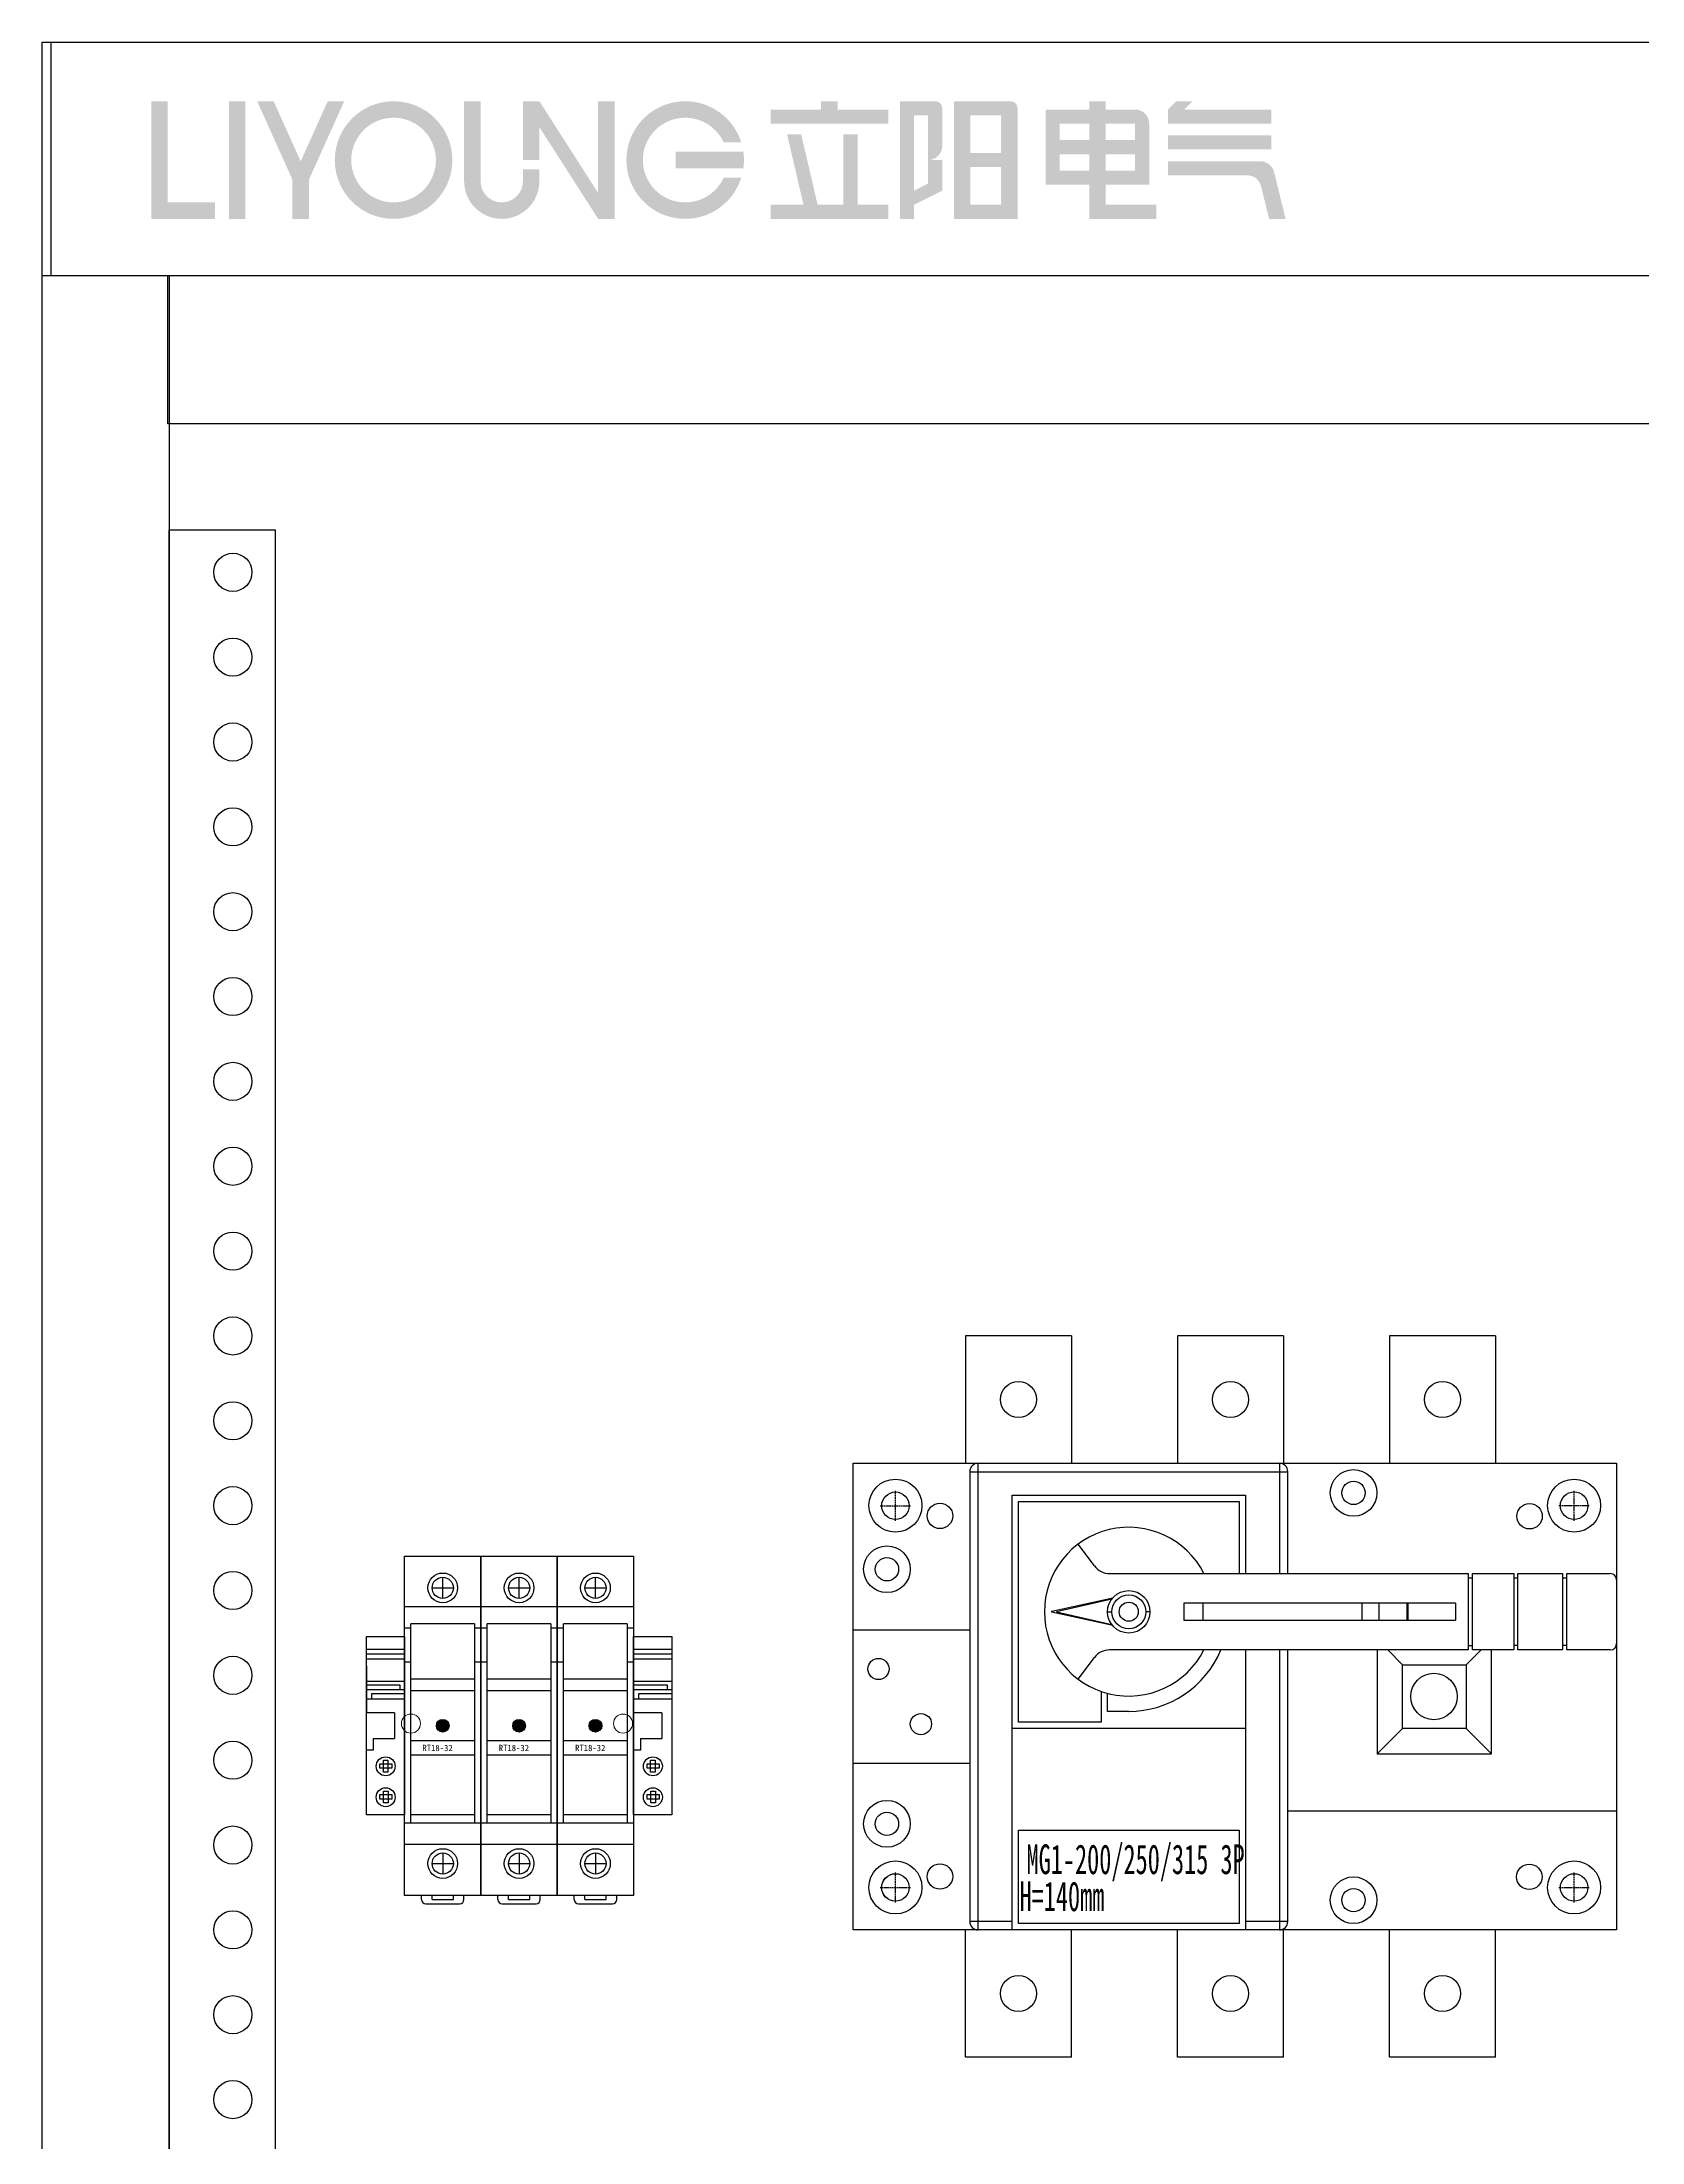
# Model space of a CAD drawing. Extents: x 1461126 to 1461726, y 413223 to 415223.
# Drawn here: x 1461126.3 to 1461503.5, y 414727.8 to 415222.8 of the extents above; entities that cross this region are included whole.
import ezdxf
from ezdxf.enums import TextEntityAlignment as Align

# ---------------------------------------------------------------- set-up
doc = ezdxf.new("R2010")
doc.units = 0
doc.header["$MEASUREMENT"] = 0
doc.linetypes.add('CENTER', pattern=[2, 1.25, -0.25, 0.25, -0.25])
for name, color, linetype in [('LY-JS-BJ', 7, 'Continuous'), ('LY-JS-YQJ', 7, 'Continuous'), ('布置图', 20, 'Continuous')]:
    doc.layers.add(name, color=color, linetype=linetype)
doc.layers.add('LY-二次控制图', color=7, linetype='Continuous', lineweight=18)
doc.styles.add('宋体', font='', dxfattribs={"width": 0.8, "height": 3.5})
doc.styles.get('宋体').set_extended_font_data('SimSun')

# ---------------------------------------------------------------- blocks, each defined once
blk = doc.blocks.new('RT18保险 正视图')
at = {"layer": 'LY-JS-YQJ'}
blk.add_hatch(color=1, dxfattribs=at).paths.add_polyline_path([(1.5, -40, 1), (-1.5, -40, 1)])
for p, q in [((-9, -80), (-9, 0)), ((-9, 0), (9, 0)), ((9, 0), (9, -80)), ((-2.5, -7.51), (2.5, -7.51)), ((0, -10.01), (0, -5.01)), ((9, -12.01), (-9, -12.01)), ((-7.5, -17), (-9, -17)), ((7.5, -16), (-7.5, -16)), ((-7.5, -63), (-7.5, -16)), ((7.5, -16), (7.5, -63)), ((9, -17), (7.5, -17)), ((-7.5, -25), (-9, -25)), ((7.5, -29), (-7.5, -29)), ((9, -25), (7.5, -25)), ((7.5, -31.75), (-7.5, -31.75)), ((-7.5, -43.5), (7.5, -43.5)), ((-7.5, -46.9), (7.5, -46.9)), ((9, -63), (-9, -63)), ((7.5, -61), (-7.5, -61)), ((9, -67.99), (-9, -67.99)), ((-2.5, -72.49), (2.5, -72.49)), ((0, -69.99), (0, -74.99)), ((9, -80), (-9, -80)), ((-5, -81), (-5, -80)), ((-4, -82), (4, -82)), ((-2.5, -81), (-2.5, -80)), ((-2.5, -81), (2.5, -81)), ((2.5, -81), (2.5, -80)), ((5, -81), (5, -80))]:
    blk.add_line(p, q, dxfattribs=at)
for centre, radius in [((0, -7.51), 3.5), ((0, -7.51), 2.5), ((0, -72.49), 3.5), ((0, -72.49), 2.5)]:
    blk.add_circle(centre, radius, dxfattribs=at)
at = {"layer": 'LY-JS-YQJ', "color": 1}
blk.add_circle((0, -40), 1.5, dxfattribs=at)
at = {"layer": 'LY-JS-YQJ'}
for centre, start, end in [((-4, -81), 180, 270), ((4, -81), 270, 0)]:
    blk.add_arc(centre, 1, start, end, dxfattribs=at)
at = {"layer": 'LY-JS-YQJ', "insert": (-4.8, -44.5), "char_height": 1.5, "width": 12.3, "attachment_point": 1}
blk.add_mtext('RT18-32', dxfattribs=at)
blk = doc.blocks.new('RT18-32X-6A')
at = {"layer": 'LY-JS-YQJ'}
blk.add_blockref('RT18保险 正视图', (9, 80), dxfattribs=at)
blk = doc.blocks.new('端子堵头')
at = {"layer": 'LY-JS-YQJ'}
for p, q in [((0, 39.03), (9, 39.03)), ((0, 37.96), (9, 37.96)), ((0, 36.73), (9, 36.73)), ((0, 35), (0, 24)), ((9, 35), (9, 24)), ((0, 31.48), (9, 31.48)), ((7.97, 30.59), (0, 30.59)), ((7.97, 29.53), (7.97, 30.59)), ((9, 34.58), (9, 33.47)), ((0, 29.53), (9, 29.53)), ((0, 27.32), (9, 27.32)), ((1.25, 27.32), (1.25, 28.56)), ((1.25, 28.56), (9, 28.56)), ((6.66, 24), (0, 24)), ((6.66, 24), (6.66, 18)), ((1.59, 15.27), (0, 15.27)), ((1.59, 18), (1.59, 15.27)), ((1.59, 18), (6.66, 18))]:
    blk.add_line(p, q, dxfattribs=at)
for points in [[(0, 42), (9, 42), (9, 0), (0, 0)], [(3.2, 12.05), (6.01, 12.05), (6.01, 10.99), (3.2, 10.99)], [(5.06, 12.84), (5.06, 10.03), (3.99, 10.03), (3.99, 12.84)], [(5.13, 5.6), (5.13, 2.79), (4.06, 2.79), (4.06, 5.6)], [(3.2, 4.76), (6.01, 4.76), (6.01, 3.69), (3.2, 3.69)]]:
    blk.add_lwpolyline(points, close=True, dxfattribs=at)
for centre in [(4.54, 11.43), (4.54, 4.14)]:
    blk.add_circle(centre, 2.23, dxfattribs=at)
blk = doc.blocks.new('A$C90d01b57')
at = {"layer": 'LY-二次控制图', "lineweight": -3}
for name, p in [('RT18-32X-6A', (-54, -80)), ('RT18-32X-6A', (-36, -80)), ('RT18-32X-6A', (-18, -80)), ('端子堵头', (-63, -61)), ('端子堵头', (0, -61))]:
    blk.add_blockref(name, p, dxfattribs=at)
blk = doc.blocks.new('A$C2BB77F8B')
at = {"color": 6}
for centre in [(10.5, 0.5), (60.5, 0.5)]:
    blk.add_circle(centre, 2.25, dxfattribs=at)
at = {"color": 0}
blk.add_blockref('A$C90d01b57', (63, 40), dxfattribs=at)
blk = doc.blocks.new('隔离MG1-200-250-315-3P-2022.3')
at = {"color": 0}
for p, q in [((26.49, 85), (26.49, 55)), ((51.49, 85), (26.49, 85)), ((51.49, 85), (51.49, 55)), ((76.49, 85), (76.49, 55)), ((101.49, 85), (76.49, 85)), ((101.49, 85), (101.49, 55)), ((126.49, 85), (126.49, 55)), ((151.49, 85), (126.49, 85)), ((151.49, 85), (151.49, 55)), ((26.49, -85), (26.49, -55)), ((51.49, -85), (51.49, -55)), ((76.49, -85), (76.49, -55)), ((101.49, -85), (101.49, -55)), ((126.49, -85), (126.49, -55)), ((151.49, -85), (151.49, -55)), ((51.49, -85), (26.49, -85)), ((101.49, -85), (76.49, -85)), ((151.49, -85), (126.49, -85))]:
    blk.add_line(p, q, dxfattribs=at)
at = {"color": 0, "linetype": 'Continuous', "lineweight": 25}
for p, q in [((29.5, -55), (29.5, 55)), ((100.5, 55), (100.5, 29)), ((27.5, 53), (102.5, 53)), ((27.5, 53), (27.5, -53)), ((102.5, 29), (102.5, 53)), ((37.5, 47.5), (92.5, 47.5)), ((37.5, -55), (37.5, 47.5)), ((39, 46), (91, 46)), ((39, -6), (39, 46)), ((91, 46), (91, 29)), ((92.5, 47.5), (92.5, 29)), ((56.9, 30.8), (53.06, 35.91)), ((60.5, 29), (145, 29)), ((145, 29), (145, 11)), ((145, 28), (146, 28)), ((146, 11), (146, 29)), ((146, 29), (155.75, 29)), ((155.75, 29), (155.75, 11)), ((155.75, 28), (156.75, 28)), ((156.75, 11), (156.75, 29)), ((156.75, 29), (167.25, 29)), ((167.25, 29), (167.25, 11)), ((167.25, 28), (168.25, 28)), ((168.25, 11), (168.25, 29)), ((168.25, 29), (178.5, 29)), ((46.86, 20.1), (61.25, 23.29)), ((61.21, 16.72), (46.86, 19.9)), ((61, 22.98), (48, 19.98)), ((48, 19.98), (61, 16.98)), ((60, 19.98), (61, 19.98)), ((70, 19.98), (69, 19.98)), ((78, 22), (78, 18)), ((142, 22), (78, 22)), ((82.51, 18), (82.51, 22)), ((119.96, 22), (119.96, 18)), ((124, 18), (124, 22)), ((130.57, 22), (130.57, 18)), ((130.9, 18), (130.9, 22)), ((142, 22), (142, 18)), ((0, 15.75), (27.5, 15.75)), ((78, 18), (142, 18)), ((145, 11), (60.5, 11)), ((92.5, 11), (92.5, -55)), ((100.5, 11), (100.5, -55)), ((102.5, -53), (102.5, 11)), ((123.55, 11), (123.55, -13.5)), ((129.55, 7.5), (126.05, 11)), ((144.55, 7.5), (148.05, 11)), ((145, 12), (146, 12)), ((155.75, 11), (146, 11)), ((150.55, -13.5), (150.55, 11)), ((156.75, 12), (155.75, 12)), ((167.25, 11), (156.75, 11)), ((168.25, 12), (167.25, 12)), ((178.5, 11), (168.25, 11)), ((53.06, 4.09), (56.9, 9.2)), ((129.55, 7.5), (144.55, 7.5)), ((129.55, -7.5), (129.55, 7.5)), ((144.55, 7.5), (144.55, -7.5)), ((58.5, 1.21), (58.5, -6)), ((60, -3.5), (60, 0.75)), ((65, -3.5), (60, -3.5)), ((92.5, -7.5), (37.5, -7.5)), ((58.5, -6), (39, -6)), ((123.55, -13.5), (129.55, -7.5)), ((144.55, -7.5), (129.55, -7.5)), ((150.55, -13.5), (144.55, -7.5)), ((123.55, -13.5), (150.55, -13.5)), ((27.5, -15.75), (0, -15.75)), ((180, -27), (102.5, -27)), ((39, -31.5), (91, -31.5)), ((39, -53.5), (39, -31.5)), ((91, -31.5), (91, -53.5)), ((37.5, -53), (27.5, -53)), ((91, -53.5), (39, -53.5)), ((102.5, -53), (92.5, -53))]:
    blk.add_line(p, q, dxfattribs=at)
at = {"color": 1, "linetype": 'CENTER', "ltscale": 0.13}
for p, q in [((6.43, 44.97), (13.58, 44.97)), ((10, 41.4), (10, 48.55)), ((166.43, 45), (173.58, 45)), ((170, 41.43), (170, 48.58)), ((9.99, -48.57), (9.99, -41.42)), ((170, -48.57), (170, -41.42)), ((6.42, -45), (13.57, -45)), ((166.43, -45), (173.58, -45))]:
    blk.add_line(p, q, dxfattribs=at)
at = {"color": 0}
blk.add_lwpolyline([(0, 55), (180, 55), (180, -55), (0, -55)], close=True, dxfattribs=at)
for centre, radius in [((38.99, 70), 4.25), ((88.99, 70), 4.25), ((138.99, 70), 4.25), ((136.96, 0), 5.48), ((38.99, -70), 4.25), ((88.99, -70), 4.25), ((138.99, -70), 4.25)]:
    blk.add_circle(centre, radius, dxfattribs=at)
at = {"color": 0, "linetype": 'Continuous', "lineweight": 25}
for centre, radius in [((10, 45), 6.25), ((118, 48), 5.5), ((118, 48), 2.75), ((170, 45), 6.25), ((10, 44.97), 3.25), ((20.49, 42.58), 3), ((159.49, 42.5), 3), ((170, 45), 3.25), ((8, 30), 5.5), ((8, 30), 2.75), ((65, 19.98), 5), ((65, 19.98), 4), ((65, 20), 2.25), ((6, 6.5), 2.5), ((16, -6.5), 2.5), ((8, -30), 5.5), ((8, -30), 2.75), ((8, -30), 2.75), ((9.99, -45), 6.25), ((20.49, -42.42), 3), ((159.43, -42.5), 3), ((170, -45), 6.25), ((9.99, -45), 3.25), ((10, -45), 3.25), ((118, -48), 5.5), ((170, -45), 3.25), ((118, -48), 2.75)]:
    blk.add_circle(centre, radius, dxfattribs=at)
for centre, radius, start, end in [((29.5, 53), 2, 90, 180), ((100.5, 53), 2, 0, 90), ((65, 20), 19.89, 26.9078, 333.0922), ((60.5, 33.5), 4.5, 216.9098, 270), ((178.5, 27.5), 1.5, 0, 90), ((46.88, 20), 0.1, 102.5, 257.5), ((60.5, 6.5), 4.5, 90, 143.0902), ((65, 20), 23.5, 270, 337.4817), ((178.5, 12.5), 1.5, 270, 0), ((29.5, -53), 2, 180, 270), ((100.5, -53), 2, 270, 0)]:
    blk.add_arc(centre, radius, start, end, dxfattribs=at)
at = {"color": 4, "linetype": 'ByBlock', "style": '宋体', "width": 0.6}
for s, p in [('MG1-200/250/315 3P', (92.33, -38.35)), ('H=140mm', (59.25, -47.08))]:
    blk.add_text(s, height=7, dxfattribs=at).set_placement(p, align=Align.MIDDLE_RIGHT)
blk = doc.blocks.new('*U21')
at = {"layer": 'LY-JS-BJ', "color": 6}
blk.add_circle((0, 0), 4.5, dxfattribs=at)
blk = doc.blocks.new('*U22')
at = {"layer": 'LY-JS-BJ', "color": 0, "linetype": 'ByBlock', "lineweight": -2, "transparency": 16777216}
for p in [(0, 0), (0, -20), (0, -40), (0, -60), (0, -80), (0, -100), (0, -120), (0, -140), (0, -160), (0, -180), (0, -200), (0, -220), (0, -240), (0, -260), (0, -280), (0, -300), (0, -320), (0, -340), (0, -360)]:
    blk.add_blockref('*U21', p, dxfattribs=at)
blk = doc.blocks.new('911')
at = {"layer": 'LY-JS-BJ'}
for points in [[(-201.58, 15.72), (-207.13, 15.72), (-207.13, -23.88), (-199.21, -23.88), (-185.74, -23.88), (-185.74, -18.34), (-201.58, -18.34), (-201.58, -16.76)], [(-175.45, 15.72), (-180.99, 15.72), (-180.99, -23.88), (-175.45, -23.88)], [(-142.18, 15.72), (-147.73, 15.72), (-156.83, -4.52), (-165.94, 15.72), (-171.49, 15.72), (-159.61, -10.68), (-159.61, -23.88), (-154.06, -23.88), (-154.06, -10.68)], [(-96.25, -11.21), (-96.25, 15.72), (-101.79, 15.72), (-101.79, -11.21, 1), (-76.45, -11.21), (-76.45, -7.25), (-81.99, -7.25), (-81.99, -11.21, -1)], [(-76.45, 15.72), (-81.99, 15.72), (-81.99, -4.08), (-76.45, -4.08), (-76.45, 7), (-56.65, -23.88), (-51.1, -23.88), (-51.1, 15.72), (-56.65, 15.72), (-56.65, -15.17)], [(-8.45, -10.02), (-14.38, -10.02, -4.581742), (-14.38, 1.86), (-8.45, 1.86, 6.513131)], [(41.02, 12.94), (23.99, 12.94), (23.99, 15.72), (18.44, 15.72), (18.44, 12.94), (1.42, 12.94), (1.42, 8.19), (41.02, 8.19)], [(59.23, -4.08), (54.48, -4.08), (54.48, -12), (49.73, -14.38), (49.73, 10.96), (54.48, 10.96), (54.48, -4.08, 0.414214), (59.23, 0.67), (59.23, 13.34, 0.414214), (56.86, 15.72), (49.73, 15.72), (44.98, 15.72), (44.98, -23.88), (49.73, -23.88), (49.73, -19.13), (59.23, -14.38)], [(170.1, 12.94), (140.8, 12.94), (143.57, 15.72), (138.03, 15.72), (135.25, 12.94), (135.25, 8.19), (170.1, 8.19)], [(41.02, -19.13), (30.72, -19.13), (30.72, 4.63), (25.97, 4.63), (25.97, -19.13), (17.26, -19.13), (11.71, 4.63), (6.96, 4.63), (12.5, -19.13), (1.42, -19.13), (1.42, -23.88), (41.02, -23.88)], [(170.1, 4.23), (135.25, 4.23), (135.25, -0.52), (170.1, -0.52)], [(-7.74, -1.31), (-30.51, -1.31), (-30.51, -6.86), (-7.74, -6.86, 0.070346)], [(166.37, -4.48), (135.25, -4.48), (135.25, -9.23), (161.99, -9.23, -0.345496), (166.61, -12.85), (169.31, -23.88), (174.85, -23.88), (170.99, -8.1, 0.345496)]]:
    blk.add_hatch(color=7, dxfattribs=at).paths.add_polyline_path(points)
h = blk.add_hatch(color=7, dxfattribs=at)
h.paths.add_polyline_path([(-105.75, -4.08, 1), (-145.35, -4.08, 1)])
h.paths.add_polyline_path([(-139.81, -4.08, -1), (-111.29, -4.08, -1)], flags=16)
h = blk.add_hatch(color=7, dxfattribs=at)
h.paths.add_polyline_path([(84.58, 13.34, 0.414214), (82.2, 15.72), (63.19, 15.72), (63.19, -23.88), (84.58, -23.88)])
h.paths.add_polyline_path([(68.74, -19.13), (68.74, -6.46), (79.03, -6.46), (79.03, -19.13)], flags=16)
h.paths.add_polyline_path([(68.74, -1.71), (68.74, 10.96), (79.03, 10.96), (79.03, -1.71)], flags=16)
h = blk.add_hatch(color=7, dxfattribs=at)
h.paths.add_polyline_path([(124.17, 12.94), (114.27, 12.94), (114.27, 15.72), (108.72, 15.72), (108.72, 12.94), (94.07, 12.94), (94.07, -12.4), (108.72, -12.4), (108.72, -23.88), (131.29, -23.88), (131.29, -19.13), (114.27, -19.13), (114.27, -12.4), (128.92, -12.4), (128.92, 8.19, 0.414214)])
h.paths.add_polyline_path([(114.27, 8.19), (124.17, 8.19), (124.17, 2.65), (114.27, 2.65)], flags=16)
h.paths.add_polyline_path([(108.72, 8.19), (108.72, 2.65), (98.82, 2.65), (98.82, 8.19)], flags=16)
h.paths.add_polyline_path([(114.27, -2.1), (124.17, -2.1), (124.17, -7.65), (114.27, -7.65)], flags=16)
h.paths.add_polyline_path([(108.72, -2.1), (108.72, -7.65), (98.82, -7.65), (98.82, -2.1)], flags=16)

msp = doc.modelspace()

# ---------------------------------------------------------------- linework, layer by layer
at = {"layer": 'LY-JS-BJ', "color": 6, "ltscale": 50}
msp.add_line((1461126.34, 415167.76), (1461726.34, 415167.76), dxfattribs=at)
for points in [[(1461128.47, 415167.76), (1461128.47, 415222.76)], [(1461695.97, 415167.76), (1461695.97, 415132.76), (1461155.97, 415132.76), (1461155.97, 415167.76)], [(1461156.34, 415167.76), (1461156.34, 413222.76)]]:
    msp.add_lwpolyline(points, dxfattribs=at)
at = {"layer": 'LY-JS-BJ', "color": 6, "lineweight": -3}
msp.add_lwpolyline([(1461181.34, 415107.76), (1461181.34, 413307.76), (1461156.34, 413307.76), (1461156.34, 415107.76)], close=True, dxfattribs=at)
at = {"layer": '布置图', "ltscale": 50}
msp.add_lwpolyline([(1461126.34, 415222.76), (1461726.34, 415222.76), (1461726.34, 413222.76), (1461126.34, 413222.76)], close=True, dxfattribs=at)

# ---------------------------------------------------------------- block references
at = {"color": 6}
msp.add_blockref('隔离MG1-200-250-315-3P-2022.3', (1461317.54, 414832.76), dxfattribs=at)
at = {"layer": 'LY-JS-BJ', "color": 6, "lineweight": -3, "xscale": 0.6999999999534339, "yscale": 0.6999999999534339, "zscale": 0.6999999999534339}
msp.add_blockref('911', (1461297.11, 415197.79), dxfattribs=at)
at = {"layer": 'LY-JS-BJ', "color": 6, "lineweight": -3}
msp.add_blockref('*U22', (1461171.34, 415097.76), dxfattribs=at)
at = {"layer": 'LY-二次控制图', "color": 6, "lineweight": -3}
msp.add_blockref('A$C2BB77F8B', (1461202.82, 414825.89), dxfattribs=at)

doc.saveas('drawing.dxf')
